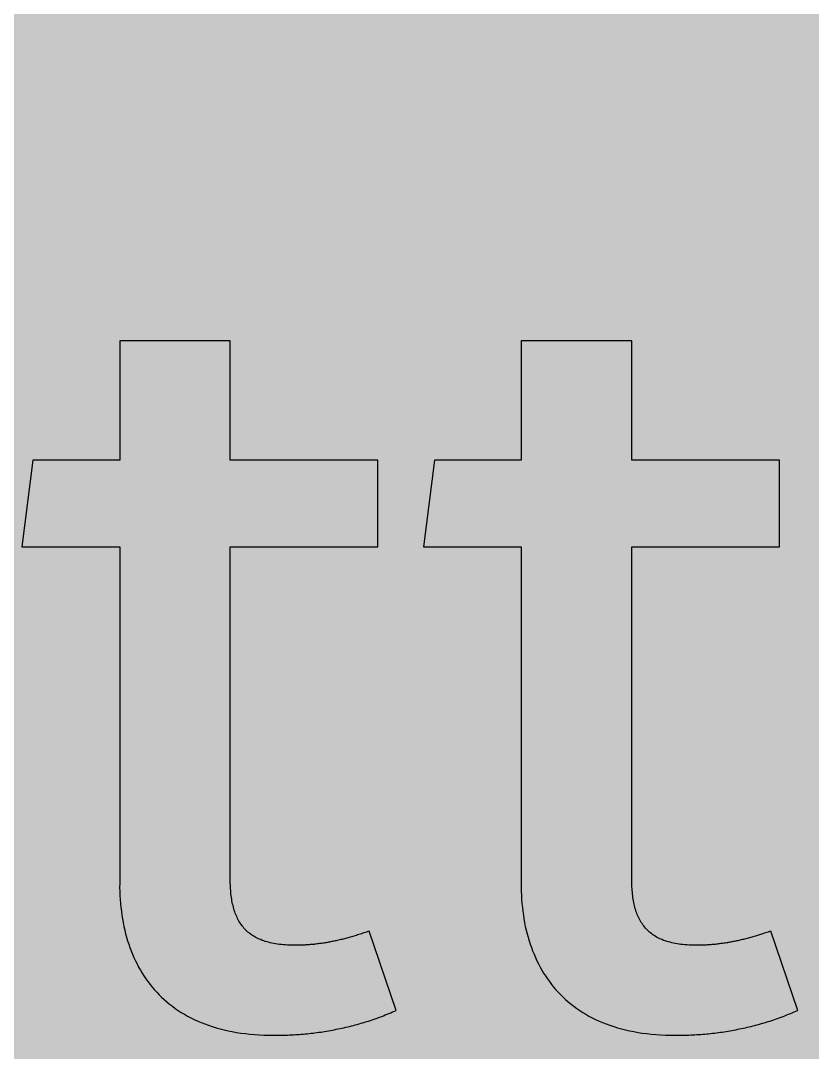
# Model space of a CAD drawing. Header units: millimetres. Extents: x 0 to 212, y 0 to 212.
# Drawn here: x 135.84 to 156.43, y 17.67 to 44.5 of the extents above; entities that cross this region are included whole.
import ezdxf

# ---------------------------------------------------------------- set-up
doc = ezdxf.new("R2010")
doc.units = ezdxf.units.MM

msp = doc.modelspace()

# ---------------------------------------------------------------- hatches: boundary and pattern name
for color, points in [(254, [(14.1633, 0.0536), (13.9878, 0.0533), (13.8125, 0.0559), (13.6373, 0.061), (13.462, 0.0686), (13.2893, 0.0787), (13.114, 0.0914), (12.9413, 0.1041), (12.7686, 0.1219), (12.5959, 0.1397), (12.4231, 0.16), (12.2504, 0.1829), (12.0777, 0.2057), (11.9075, 0.2337), (11.7373, 0.2616), (11.5672, 0.2921), (11.397, 0.3251), (11.2268, 0.3607), (11.0592, 0.3988), (10.8915, 0.4369), (10.7239, 0.4775), (10.5562, 0.5207), (10.3886, 0.5664), (10.2235, 0.6121), (10.0584, 0.6629), (9.8933, 0.7137), (9.7307, 0.7671), (9.5682, 0.8204), (9.4056, 0.8788), (9.2431, 0.9373), (9.083, 0.9982), (8.923, 1.0617), (8.763, 1.1252), (8.6055, 1.1938), (8.4455, 1.2624), (8.2906, 1.331), (8.1331, 1.4046), (7.9781, 1.4783), (7.8232, 1.5545), (7.6708, 1.6332), (7.5184, 1.7145), (7.366, 1.7958), (7.2161, 1.8796), (7.0663, 1.966), (6.919, 2.0523), (6.7716, 2.1438), (6.6243, 2.2352), (6.4795, 2.3266), (6.3348, 2.4232), (6.19, 2.5197), (6.0477, 2.6187), (5.908, 2.7178), (5.7683, 2.8194), (5.6286, 2.9235), (5.4915, 3.0302), (5.3543, 3.1369), (5.2197, 3.2461), (5.0851, 3.3579), (4.953, 3.4722), (4.8209, 3.5865), (4.6914, 3.7033), (4.5644, 3.8202), (4.4348, 3.9395), (4.3104, 4.0615), (4.1859, 4.1859), (4.0615, 4.3104), (3.9395, 4.4348), (3.8202, 4.5618), (3.7033, 4.6914), (3.5865, 4.8209), (3.4722, 4.953), (3.3579, 5.0851), (3.2487, 5.2197), (3.1369, 5.3543), (3.0302, 5.4915), (2.9235, 5.6286), (2.8194, 5.7683), (2.7178, 5.908), (2.6187, 6.0477), (2.5197, 6.19), (2.4232, 6.3348), (2.3266, 6.477), (2.2352, 6.6243), (2.1438, 6.7691), (2.0523, 6.9164), (1.966, 7.0663), (1.8796, 7.2161), (1.7958, 7.366), (1.7145, 7.5184), (1.6332, 7.6708), (1.5545, 7.8232), (1.4783, 7.9781), (1.4046, 8.1331), (1.331, 8.2906), (1.2598, 8.4455), (1.1913, 8.603), (1.1252, 8.763), (1.0592, 8.923), (0.9982, 9.083), (0.9373, 9.2431), (0.8763, 9.4056), (0.8204, 9.5682), (0.7645, 9.7307), (0.7112, 9.8933), (0.6604, 10.0584), (0.6121, 10.2235), (0.5639, 10.3911), (0.5207, 10.5562), (0.4775, 10.7239), (0.4343, 10.8915), (0.3962, 11.0592), (0.3607, 11.2268), (0.3251, 11.397), (0.2921, 11.5672), (0.2616, 11.7373), (0.2311, 11.9075), (0.2057, 12.0802), (0.1803, 12.2504), (0.1575, 12.4231), (0.1372, 12.5959), (0.1194, 12.7686), (0.1041, 12.9413), (0.0889, 13.1166), (0.0787, 13.2893), (0.0686, 13.4645), (0.061, 13.6373), (0.0559, 13.8125), (0.0508, 13.9878), (0.0508, 14.163), (0.0522, 197.6092), (0.0508, 197.7822), (0.0559, 197.9574), (0.061, 198.1327), (0.0686, 198.308), (0.0787, 198.4807), (0.0889, 198.6559), (0.1041, 198.8287), (0.1194, 199.0014), (0.1372, 199.1741), (0.1575, 199.3468), (0.1803, 199.5195), (0.2057, 199.6923), (0.2311, 199.8624), (0.2616, 200.0326), (0.2921, 200.2028), (0.3251, 200.373), (0.3607, 200.5432), (0.3962, 200.7108), (0.4343, 200.8784), (0.4775, 201.0461), (0.5207, 201.2137), (0.5639, 201.3814), (0.6121, 201.5465), (0.6604, 201.7116), (0.7112, 201.8767), (0.7645, 202.0392), (0.8204, 202.2018), (0.8763, 202.3643), (0.9373, 202.5269), (0.9982, 202.6869), (1.0592, 202.8469), (1.1252, 203.007), (1.1913, 203.1644), (1.2598, 203.3245), (1.331, 203.4794), (1.4046, 203.6369), (1.4783, 203.7918), (1.5545, 203.9468), (1.6332, 204.0992), (1.7145, 204.2516), (1.7958, 204.404), (1.8796, 204.5538), (1.966, 204.7037), (2.0523, 204.851), (2.1438, 204.9983), (2.2352, 205.1456), (2.3266, 205.2904), (2.4232, 205.4352), (2.5197, 205.58), (2.6187, 205.7222), (2.7178, 205.8619), (2.8194, 206.0016), (2.9235, 206.1413), (3.0302, 206.2785), (3.1369, 206.4156), (3.2487, 206.5503), (3.3579, 206.6849), (3.4722, 206.817), (3.5865, 206.949), (3.7033, 207.0786), (3.8202, 207.2056), (3.9395, 207.3351), (4.0615, 207.4596), (4.1859, 207.584), (4.3104, 207.7085), (4.4348, 207.8304), (4.5644, 207.9498), (4.6914, 208.0666), (4.8209, 208.1835), (4.953, 208.2978), (5.0851, 208.4121), (5.2197, 208.5213), (5.3543, 208.6331), (5.4915, 208.7397), (5.6286, 208.8464), (5.7683, 208.9506), (5.908, 209.0522), (6.0477, 209.1512), (6.19, 209.2503), (6.3348, 209.3468), (6.4795, 209.4433), (6.6243, 209.5348), (6.7716, 209.6262), (6.919, 209.7176), (7.0663, 209.804), (7.2161, 209.8904), (7.366, 209.9742), (7.5184, 210.0555), (7.6708, 210.1367), (7.8232, 210.2155), (7.9781, 210.2917), (8.1331, 210.3653), (8.2906, 210.439), (8.4455, 210.5101), (8.6055, 210.5787), (8.763, 210.6447), (8.923, 210.7108), (9.083, 210.7717), (9.2431, 210.8327), (9.4056, 210.8937), (9.5682, 210.9495), (9.7307, 211.0054), (9.8933, 211.0588), (10.0584, 211.1096), (10.2235, 211.1578), (10.3886, 211.2061), (10.5562, 211.2493), (10.7239, 211.2924), (10.8915, 211.3356), (11.0592, 211.3737), (11.2268, 211.4093), (11.397, 211.4448), (11.5672, 211.4779), (11.7373, 211.5083), (11.9075, 211.5388), (12.0777, 211.5642), (12.2504, 211.5896), (12.4231, 211.6125), (12.5959, 211.6328), (12.7686, 211.6506), (12.9413, 211.6658), (13.114, 211.6811), (13.2893, 211.6912), (13.462, 211.7014), (13.6373, 211.709), (13.8125, 211.7141), (13.9878, 211.7192), (14.163, 211.7192), (197.6078, 211.7203), (197.7822, 211.7192), (197.9574, 211.7141), (198.1327, 211.709), (198.3054, 211.7014), (198.4807, 211.6912), (198.6534, 211.6811), (198.8287, 211.6658), (199.0014, 211.6506), (199.1741, 211.6328), (199.3468, 211.6125), (199.5195, 211.5896), (199.6897, 211.5642), (199.8624, 211.5388), (200.0326, 211.5083), (200.2028, 211.4779), (200.373, 211.4448), (200.5432, 211.4093), (200.7108, 211.3737), (200.8784, 211.3356), (201.0461, 211.2924), (201.2137, 211.2493), (201.3788, 211.2061), (201.5465, 211.1578), (201.7116, 211.1096), (201.8767, 211.0588), (202.0392, 211.0054), (202.2018, 210.9495), (202.3643, 210.8937), (202.5269, 210.8327), (202.6869, 210.7717), (202.8469, 210.7108), (203.007, 210.6447), (203.167, 210.5787), (203.3245, 210.5101), (203.4794, 210.439), (203.6369, 210.3653), (203.7918, 210.2917), (203.9468, 210.2155), (204.0992, 210.1367), (204.2516, 210.0555), (204.404, 209.9742), (204.5538, 209.8904), (204.7037, 209.804), (204.8535, 209.7176), (205.0009, 209.6262), (205.1456, 209.5348), (205.293, 209.4433), (205.4352, 209.3468), (205.58, 209.2503), (205.7222, 209.1512), (205.8619, 209.0522), (206.0016, 208.9506), (206.1413, 208.8464), (206.2785, 208.7397), (206.4156, 208.6331), (206.5503, 208.5213), (206.6849, 208.4121), (206.817, 208.2978), (206.949, 208.1835), (207.0786, 208.0666), (207.2081, 207.9498), (207.3351, 207.8304), (207.4596, 207.7085), (207.584, 207.584), (207.7085, 207.4596), (207.8304, 207.3351), (207.9498, 207.2056), (208.0666, 207.0786), (208.1835, 206.949), (208.2978, 206.817), (208.4121, 206.6849), (208.5238, 206.5503), (208.6331, 206.4156), (208.7397, 206.2785), (208.8464, 206.1413), (208.9506, 206.0016), (209.0522, 205.8619), (209.1512, 205.7222), (209.2503, 205.58), (209.3468, 205.4352), (209.4433, 205.2904), (209.5348, 205.1456), (209.6262, 204.9983), (209.7176, 204.851), (209.804, 204.7037), (209.8904, 204.5538), (209.9742, 204.404), (210.0555, 204.2516), (210.1367, 204.0992), (210.2155, 203.9468), (210.2917, 203.7918), (210.3653, 203.6369), (210.439, 203.4794), (210.5076, 203.3245), (210.5762, 203.1644), (210.6447, 203.007), (210.7082, 202.8469), (210.7717, 202.6869), (210.8327, 202.5269), (210.8911, 202.3643), (210.9495, 202.2018), (211.0029, 202.0392), (211.0562, 201.8767), (211.107, 201.7116), (211.1578, 201.5465), (211.2035, 201.3814), (211.2493, 201.2137), (211.2924, 201.0461), (211.3331, 200.8784), (211.3712, 200.7108), (211.4093, 200.5432), (211.4448, 200.373), (211.4779, 200.2028), (211.5083, 200.0326), (211.5363, 199.8624), (211.5642, 199.6923), (211.5871, 199.5195), (211.6099, 199.3468), (211.6303, 199.1741), (211.648, 199.0014), (211.6658, 198.8287), (211.6785, 198.6559), (211.6912, 198.4807), (211.7014, 198.308), (211.709, 198.1327), (211.7141, 197.9574), (211.7166, 197.7822), (211.7166, 197.6069), (211.7189, 14.1647), (211.7166, 13.9878), (211.7141, 13.8125), (211.709, 13.6373), (211.7014, 13.4645), (211.6912, 13.2893), (211.6785, 13.1166), (211.6658, 12.9413), (211.648, 12.7686), (211.6303, 12.5959), (211.6099, 12.4231), (211.5871, 12.2504), (211.5642, 12.0802), (211.5363, 11.9075), (211.5083, 11.7373), (211.4779, 11.5672), (211.4448, 11.397), (211.4093, 11.2268), (211.3712, 11.0592), (211.3331, 10.8915), (211.2924, 10.7239), (211.2493, 10.5562), (211.2035, 10.3911), (211.1578, 10.2235), (211.107, 10.0584), (211.0562, 9.8933), (211.0029, 9.7307), (210.9495, 9.5682), (210.8911, 9.4056), (210.8327, 9.2431), (210.7717, 9.083), (210.7082, 8.923), (210.6447, 8.763), (210.5762, 8.603), (210.5076, 8.4455), (210.439, 8.2906), (210.3653, 8.1331), (210.2917, 7.9781), (210.2155, 7.8232), (210.1367, 7.6708), (210.0555, 7.5184), (209.9742, 7.366), (209.8904, 7.2161), (209.804, 7.0663), (209.7176, 6.9164), (209.6262, 6.7691), (209.5348, 6.6243), (209.4433, 6.477), (209.3468, 6.3348), (209.2503, 6.19), (209.1512, 6.0477), (209.0522, 5.908), (208.9506, 5.7683), (208.8464, 5.6286), (208.7397, 5.4915), (208.6331, 5.3543), (208.5238, 5.2197), (208.4121, 5.0851), (208.2978, 4.953), (208.1835, 4.8209), (208.0666, 4.6914), (207.9498, 4.5618), (207.8304, 4.4348), (207.7085, 4.3104), (207.584, 4.1859), (207.4596, 4.0615), (207.3351, 3.9395), (207.2081, 3.8202), (207.0786, 3.7033), (206.949, 3.5865), (206.817, 3.4722), (206.6849, 3.3579), (206.5503, 3.2461), (206.4156, 3.1369), (206.2785, 3.0302), (206.1413, 2.9235), (206.0016, 2.8194), (205.8619, 2.7178), (205.7222, 2.6187), (205.58, 2.5197), (205.4352, 2.4232), (205.293, 2.3266), (205.1456, 2.2352), (205.0009, 2.1438), (204.8535, 2.0523), (204.7037, 1.966), (204.5538, 1.8796), (204.404, 1.7958), (204.2516, 1.7145), (204.0992, 1.6332), (203.9468, 1.5545), (203.7918, 1.4783), (203.6369, 1.4046), (203.4794, 1.331), (203.3245, 1.2624), (203.167, 1.1938), (203.007, 1.1252), (202.8469, 1.0617), (202.6869, 0.9982), (202.5269, 0.9373), (202.3643, 0.8788), (202.2018, 0.8204), (202.0392, 0.7671), (201.8767, 0.7137), (201.7116, 0.6629), (201.5465, 0.6121), (201.3788, 0.5664), (201.2137, 0.5207), (201.0461, 0.4775), (200.8784, 0.4369), (200.7108, 0.3988), (200.5432, 0.3607), (200.373, 0.3251), (200.2028, 0.2921), (200.0326, 0.2616), (199.8624, 0.2337), (199.6897, 0.2057), (199.5195, 0.1829), (199.3468, 0.16), (199.1741, 0.1397), (199.0014, 0.1219), (198.8287, 0.1041), (198.6534, 0.0914), (198.4807, 0.0787), (198.3054, 0.0686), (198.1327, 0.061), (197.9574, 0.0559), (197.7822, 0.0533), (197.6069, 0.0533)]), (59, [(138.4131, 22.0662), (138.4122, 21.9583), (138.4148, 21.8516), (138.4198, 21.7475), (138.4275, 21.6433), (138.4351, 21.5417), (138.4452, 21.4401), (138.4579, 21.3385), (138.4706, 21.2395), (138.4859, 21.1404), (138.5037, 21.0439), (138.524, 20.9474), (138.5443, 20.8509), (138.5672, 20.7569), (138.5926, 20.6654), (138.6205, 20.574), (138.6484, 20.4826), (138.6789, 20.3937), (138.7119, 20.3073), (138.7475, 20.2209), (138.7831, 20.1346), (138.8237, 20.0533), (138.8643, 19.9695), (138.905, 19.8907), (138.9507, 19.8095), (138.9964, 19.7333), (139.0447, 19.6571), (139.0955, 19.5809), (139.1488, 19.5097), (139.2022, 19.4361), (139.258, 19.3675), (139.319, 19.2989), (139.3774, 19.2329), (139.4409, 19.1668), (139.5044, 19.1033), (139.573, 19.0424), (139.6416, 18.984), (139.7102, 18.9255), (139.7838, 18.8697), (139.86, 18.8138), (139.9362, 18.7604), (140.015, 18.7096), (140.0962, 18.6614), (140.1801, 18.6157), (140.2639, 18.5699), (140.3502, 18.5268), (140.4417, 18.4861), (140.5331, 18.448), (140.6271, 18.4099), (140.7211, 18.3744), (140.8201, 18.3413), (140.9192, 18.3109), (141.0233, 18.2829), (141.1275, 18.2575), (141.2342, 18.2321), (141.3408, 18.2093), (141.4526, 18.1915), (141.5669, 18.1737), (141.6812, 18.1585), (141.798, 18.1432), (141.9174, 18.1331), (142.0393, 18.1254), (142.1638, 18.1178), (142.2908, 18.1153), (142.4178, 18.1153), (142.4711, 18.1153), (142.5219, 18.1153), (142.5727, 18.1153), (142.6261, 18.1153), (142.6769, 18.1178), (142.7277, 18.1204), (142.7785, 18.1204), (142.8293, 18.1229), (142.8801, 18.1254), (142.9334, 18.128), (142.9842, 18.1331), (143.035, 18.1356), (143.0858, 18.1381), (143.1366, 18.1432), (143.1874, 18.1483), (143.2382, 18.1508), (143.289, 18.1559), (143.3398, 18.161), (143.3906, 18.1686), (143.4414, 18.1737), (143.4922, 18.1788), (143.543, 18.1864), (143.5938, 18.194), (143.6446, 18.1991), (143.6929, 18.2067), (143.7437, 18.2169), (143.7945, 18.2245), (143.8453, 18.2321), (143.8935, 18.2397), (143.9443, 18.2499), (143.9951, 18.2601), (144.0459, 18.2702), (144.0942, 18.2804), (144.145, 18.2905), (144.1933, 18.3007), (144.2441, 18.3109), (144.2949, 18.3236), (144.3431, 18.3337), (144.3939, 18.3464), (144.4422, 18.3591), (144.493, 18.3718), (144.5412, 18.3845), (144.5895, 18.3998), (144.6403, 18.4125), (144.6886, 18.4277), (144.7368, 18.4404), (144.7876, 18.4556), (144.8359, 18.4709), (144.8841, 18.4861), (144.9324, 18.5014), (144.9832, 18.5191), (145.0315, 18.5344), (145.0797, 18.5522), (145.128, 18.5699), (145.1762, 18.5877), (145.2245, 18.6055), (145.2728, 18.6233), (145.321, 18.6436), (145.3693, 18.6614), (145.4175, 18.6817), (145.4658, 18.702), (145.5115, 18.7223), (145.5598, 18.7427), (145.608, 18.763), (144.9035, 20.8245), (144.8689, 20.8102), (144.8333, 20.8001), (144.8003, 20.7874), (144.7673, 20.7772), (144.7343, 20.767), (144.7013, 20.7543), (144.6682, 20.7442), (144.6352, 20.734), (144.6022, 20.7239), (144.5692, 20.7137), (144.5387, 20.7035), (144.5057, 20.6959), (144.4752, 20.6858), (144.4422, 20.6756), (144.4117, 20.668), (144.3787, 20.6578), (144.3482, 20.6502), (144.3177, 20.6426), (144.2872, 20.6324), (144.2568, 20.6248), (144.2263, 20.6172), (144.1958, 20.6096), (144.1653, 20.6019), (144.1348, 20.5943), (144.1044, 20.5892), (144.0739, 20.5816), (144.0459, 20.574), (144.0155, 20.5689), (143.985, 20.5613), (143.957, 20.5562), (143.9266, 20.5511), (143.8961, 20.5435), (143.8681, 20.5384), (143.8377, 20.5334), (143.8097, 20.5283), (143.7792, 20.5232), (143.7513, 20.5181), (143.7208, 20.513), (143.6929, 20.5105), (143.6624, 20.5054), (143.6345, 20.5003), (143.604, 20.4978), (143.576, 20.4927), (143.5456, 20.4902), (143.5176, 20.4876), (143.4871, 20.4851), (143.4592, 20.48), (143.4287, 20.4775), (143.4008, 20.4749), (143.3703, 20.4724), (143.3424, 20.4699), (143.3119, 20.4699), (143.2839, 20.4673), (143.2535, 20.4648), (143.2255, 20.4622), (143.195, 20.4622), (143.1646, 20.4597), (143.1366, 20.4597), (143.1061, 20.4597), (143.0757, 20.4572), (143.0452, 20.4572), (143.0147, 20.4572), (142.9842, 20.4572), (142.9537, 20.4572), (142.8953, 20.4572), (142.8394, 20.4597), (142.781, 20.4597), (142.7277, 20.4648), (142.6718, 20.4673), (142.621, 20.4724), (142.5677, 20.4775), (142.5194, 20.4851), (142.4686, 20.4927), (142.4229, 20.5003), (142.3746, 20.5105), (142.3289, 20.5207), (142.2857, 20.5334), (142.2425, 20.5435), (142.1994, 20.5562), (142.1587, 20.5715), (142.1181, 20.5842), (142.08, 20.6019), (142.0419, 20.6172), (142.0063, 20.635), (141.9708, 20.6527), (141.9352, 20.6705), (141.9022, 20.6908), (141.8692, 20.7112), (141.8387, 20.7315), (141.8082, 20.7543), (141.7777, 20.7772), (141.7498, 20.8001), (141.7218, 20.8255), (141.6964, 20.8509), (141.671, 20.8763), (141.6456, 20.9042), (141.6228, 20.9321), (141.5999, 20.9601), (141.5771, 20.9906), (141.5567, 21.021), (141.5364, 21.0515), (141.5161, 21.0845), (141.4983, 21.115), (141.4805, 21.1506), (141.4653, 21.1836), (141.4475, 21.2192), (141.4348, 21.2547), (141.4196, 21.2903), (141.4069, 21.3284), (141.3942, 21.3665), (141.3815, 21.4046), (141.3713, 21.4452), (141.3612, 21.4859), (141.351, 21.5265), (141.3408, 21.5671), (141.3332, 21.6103), (141.3256, 21.6535), (141.3205, 21.6967), (141.3129, 21.7424), (141.3078, 21.7881), (141.3027, 21.8338), (141.3002, 21.8821), (141.2977, 21.9278), (141.2926, 21.9761), (141.2926, 22.0269), (141.29, 22.0751), (141.29, 22.1259), (141.29, 22.1767), (141.2903, 30.8155), (145.1296, 30.8155), (145.1296, 33.0726), (141.2903, 33.0726), (141.2903, 36.1774), (138.4131, 36.1774), (138.4131, 33.0726), (136.1542, 33.0726), (135.8717, 30.8155), (138.4131, 30.8155)]), (59, [(148.8542, 22.0662), (148.8542, 21.9583), (148.8567, 21.8516), (148.8618, 21.7475), (148.8669, 21.6433), (148.877, 21.5417), (148.8872, 21.4401), (148.8973, 21.3385), (148.9126, 21.2395), (148.9278, 21.1404), (148.9456, 21.0439), (148.9634, 20.9474), (148.9862, 20.8509), (149.0091, 20.7569), (149.0345, 20.6654), (149.0624, 20.574), (149.0904, 20.4826), (149.1209, 20.3937), (149.1539, 20.3073), (149.1894, 20.2209), (149.225, 20.1346), (149.2631, 20.0533), (149.3037, 19.9695), (149.3469, 19.8907), (149.3926, 19.8095), (149.4384, 19.7333), (149.4866, 19.6571), (149.5374, 19.5809), (149.5908, 19.5097), (149.6441, 19.4361), (149.7, 19.3675), (149.7584, 19.2989), (149.8194, 19.2329), (149.8829, 19.1668), (149.9464, 19.1033), (150.0124, 19.0424), (150.081, 18.984), (150.1521, 18.9255), (150.2258, 18.8697), (150.2994, 18.8138), (150.3782, 18.7604), (150.4569, 18.7096), (150.5382, 18.6614), (150.6195, 18.6157), (150.7058, 18.5699), (150.7922, 18.5268), (150.8811, 18.4861), (150.9751, 18.448), (151.0665, 18.4099), (151.163, 18.3744), (151.2621, 18.3413), (151.3611, 18.3109), (151.4627, 18.2829), (151.5669, 18.2575), (151.6736, 18.2321), (151.7828, 18.2093), (151.8945, 18.1915), (152.0063, 18.1737), (152.1231, 18.1585), (152.24, 18.1432), (152.3594, 18.1331), (152.4813, 18.1254), (152.6057, 18.1178), (152.7327, 18.1153), (152.8597, 18.1153), (152.9131, 18.1153), (152.9639, 18.1153), (153.0147, 18.1153), (153.0655, 18.1153), (153.1188, 18.1178), (153.1696, 18.1204), (153.2204, 18.1204), (153.2712, 18.1229), (153.322, 18.1254), (153.3754, 18.128), (153.4262, 18.1331), (153.477, 18.1356), (153.5278, 18.1381), (153.5786, 18.1432), (153.6294, 18.1483), (153.6802, 18.1508), (153.731, 18.1559), (153.7818, 18.161), (153.8326, 18.1686), (153.8834, 18.1737), (153.9342, 18.1788), (153.985, 18.1864), (154.0358, 18.194), (154.0866, 18.1991), (154.1348, 18.2067), (154.1856, 18.2169), (154.2364, 18.2245), (154.2872, 18.2321), (154.338, 18.2397), (154.3863, 18.2499), (154.4371, 18.2601), (154.4879, 18.2702), (154.5361, 18.2804), (154.5869, 18.2905), (154.6377, 18.3007), (154.686, 18.3109), (154.7368, 18.3236), (154.7851, 18.3337), (154.8359, 18.3464), (154.8841, 18.3591), (154.9349, 18.3718), (154.9832, 18.3845), (155.0314, 18.3998), (155.0822, 18.4125), (155.1305, 18.4277), (155.1813, 18.4404), (155.2296, 18.4556), (155.2778, 18.4709), (155.3261, 18.4861), (155.3769, 18.5014), (155.4251, 18.5191), (155.4734, 18.5344), (155.5217, 18.5522), (155.5699, 18.5699), (155.6182, 18.5877), (155.6664, 18.6055), (155.7147, 18.6233), (155.763, 18.6436), (155.8112, 18.6614), (155.8595, 18.6817), (155.9077, 18.702), (155.956, 18.7223), (156.0017, 18.7427), (156.05, 18.763), (155.3464, 20.8245), (155.3108, 20.8102), (155.2778, 20.8001), (155.2423, 20.7874), (155.2092, 20.7772), (155.1762, 20.767), (155.1432, 20.7543), (155.1102, 20.7442), (155.0772, 20.734), (155.0441, 20.7239), (155.0111, 20.7137), (154.9806, 20.7035), (154.9476, 20.6959), (154.9171, 20.6858), (154.8841, 20.6756), (154.8536, 20.668), (154.8232, 20.6578), (154.7901, 20.6502), (154.7597, 20.6426), (154.7292, 20.6324), (154.6987, 20.6248), (154.6682, 20.6172), (154.6377, 20.6096), (154.6073, 20.6019), (154.5768, 20.5943), (154.5463, 20.5892), (154.5184, 20.5816), (154.4879, 20.574), (154.4574, 20.5689), (154.4269, 20.5613), (154.399, 20.5562), (154.3685, 20.5511), (154.338, 20.5435), (154.3101, 20.5384), (154.2796, 20.5334), (154.2517, 20.5283), (154.2212, 20.5232), (154.1932, 20.5181), (154.1628, 20.513), (154.1348, 20.5105), (154.1043, 20.5054), (154.0764, 20.5003), (154.0459, 20.4978), (154.018, 20.4927), (153.9875, 20.4902), (153.9596, 20.4876), (153.9316, 20.4851), (153.9011, 20.48), (153.8732, 20.4775), (153.8427, 20.4749), (153.8148, 20.4724), (153.7843, 20.4699), (153.7538, 20.4699), (153.7259, 20.4673), (153.6954, 20.4648), (153.6675, 20.4622), (153.637, 20.4622), (153.6065, 20.4597), (153.576, 20.4597), (153.5481, 20.4597), (153.5176, 20.4572), (153.4871, 20.4572), (153.4566, 20.4572), (153.4262, 20.4572), (153.3957, 20.4572), (153.3373, 20.4572), (153.2788, 20.4597), (153.223, 20.4597), (153.1696, 20.4648), (153.1137, 20.4673), (153.0629, 20.4724), (153.0096, 20.4775), (152.9613, 20.4851), (152.9105, 20.4927), (152.8648, 20.5003), (152.8166, 20.5105), (152.7708, 20.5207), (152.7277, 20.5334), (152.6845, 20.5435), (152.6413, 20.5562), (152.6007, 20.5715), (152.56, 20.5842), (152.5219, 20.6019), (152.4838, 20.6172), (152.4483, 20.635), (152.4127, 20.6527), (152.3771, 20.6705), (152.3441, 20.6908), (152.3111, 20.7112), (152.2806, 20.7315), (152.2501, 20.7543), (152.2197, 20.7772), (152.1917, 20.8001), (152.1638, 20.8255), (152.1384, 20.8509), (152.113, 20.8763), (152.0876, 20.9042), (152.0647, 20.9321), (152.0419, 20.9601), (152.019, 20.9906), (151.9987, 21.021), (151.9784, 21.0515), (151.9606, 21.0845), (151.9403, 21.115), (151.9225, 21.1506), (151.9072, 21.1836), (151.892, 21.2192), (151.8768, 21.2547), (151.8615, 21.2903), (151.8488, 21.3284), (151.8361, 21.3665), (151.8234, 21.4046), (151.8133, 21.4452), (151.8031, 21.4859), (151.7929, 21.5265), (151.7853, 21.5671), (151.7777, 21.6103), (151.7701, 21.6535), (151.7625, 21.6967), (151.7574, 21.7424), (151.7523, 21.7881), (151.7472, 21.8338), (151.7421, 21.8821), (151.7396, 21.9278), (151.7371, 21.9761), (151.7345, 22.0269), (151.732, 22.0751), (151.732, 22.1259), (151.732, 22.1767), (151.7329, 30.8155), (155.5722, 30.8155), (155.5722, 33.0726), (151.7329, 33.0726), (151.7329, 36.1774), (148.8542, 36.1774), (148.8542, 33.0726), (146.5972, 33.0726), (146.3146, 30.8155), (148.8542, 30.8155)])]:
    msp.add_hatch(color=color).paths.add_polyline_path(points)

# ---------------------------------------------------------------- linework, layer by layer
at = {"color": 59}
for points in [[(138.4131, 22.0662), (138.4122, 21.9583), (138.4148, 21.8516), (138.4198, 21.7475), (138.4275, 21.6433), (138.4351, 21.5417), (138.4452, 21.4401), (138.4579, 21.3385), (138.4706, 21.2395), (138.4859, 21.1404), (138.5037, 21.0439), (138.524, 20.9474), (138.5443, 20.8509), (138.5672, 20.7569), (138.5926, 20.6654), (138.6205, 20.574), (138.6484, 20.4826), (138.6789, 20.3937), (138.7119, 20.3073), (138.7475, 20.2209), (138.7831, 20.1346), (138.8237, 20.0533), (138.8643, 19.9695), (138.905, 19.8907), (138.9507, 19.8095), (138.9964, 19.7333), (139.0447, 19.6571), (139.0955, 19.5809), (139.1488, 19.5097), (139.2022, 19.4361), (139.258, 19.3675), (139.319, 19.2989), (139.3774, 19.2329), (139.4409, 19.1668), (139.5044, 19.1033), (139.573, 19.0424), (139.6416, 18.984), (139.7102, 18.9255), (139.7838, 18.8697), (139.86, 18.8138), (139.9362, 18.7604), (140.015, 18.7096), (140.0962, 18.6614), (140.1801, 18.6157), (140.2639, 18.5699), (140.3502, 18.5268), (140.4417, 18.4861), (140.5331, 18.448), (140.6271, 18.4099), (140.7211, 18.3744), (140.8201, 18.3413), (140.9192, 18.3109), (141.0233, 18.2829), (141.1275, 18.2575), (141.2342, 18.2321), (141.3408, 18.2093), (141.4526, 18.1915), (141.5669, 18.1737), (141.6812, 18.1585), (141.798, 18.1432), (141.9174, 18.1331), (142.0393, 18.1254), (142.1638, 18.1178), (142.2908, 18.1153), (142.4178, 18.1153), (142.4711, 18.1153), (142.5219, 18.1153), (142.5727, 18.1153), (142.6261, 18.1153), (142.6769, 18.1178), (142.7277, 18.1204), (142.7785, 18.1204), (142.8293, 18.1229), (142.8801, 18.1254), (142.9334, 18.128), (142.9842, 18.1331), (143.035, 18.1356), (143.0858, 18.1381), (143.1366, 18.1432), (143.1874, 18.1483), (143.2382, 18.1508), (143.289, 18.1559), (143.3398, 18.161), (143.3906, 18.1686), (143.4414, 18.1737), (143.4922, 18.1788), (143.543, 18.1864), (143.5938, 18.194), (143.6446, 18.1991), (143.6929, 18.2067), (143.7437, 18.2169), (143.7945, 18.2245), (143.8453, 18.2321), (143.8935, 18.2397), (143.9443, 18.2499), (143.9951, 18.2601), (144.0459, 18.2702), (144.0942, 18.2804), (144.145, 18.2905), (144.1933, 18.3007), (144.2441, 18.3109), (144.2949, 18.3236), (144.3431, 18.3337), (144.3939, 18.3464), (144.4422, 18.3591), (144.493, 18.3718), (144.5412, 18.3845), (144.5895, 18.3998), (144.6403, 18.4125), (144.6886, 18.4277), (144.7368, 18.4404), (144.7876, 18.4556), (144.8359, 18.4709), (144.8841, 18.4861), (144.9324, 18.5014), (144.9832, 18.5191), (145.0315, 18.5344), (145.0797, 18.5522), (145.128, 18.5699), (145.1762, 18.5877), (145.2245, 18.6055), (145.2728, 18.6233), (145.321, 18.6436), (145.3693, 18.6614), (145.4175, 18.6817), (145.4658, 18.702), (145.5115, 18.7223), (145.5598, 18.7427), (145.608, 18.763), (144.9035, 20.8245), (144.8689, 20.8102), (144.8333, 20.8001), (144.8003, 20.7874), (144.7673, 20.7772), (144.7343, 20.767), (144.7013, 20.7543), (144.6682, 20.7442), (144.6352, 20.734), (144.6022, 20.7239), (144.5692, 20.7137), (144.5387, 20.7035), (144.5057, 20.6959), (144.4752, 20.6858), (144.4422, 20.6756), (144.4117, 20.668), (144.3787, 20.6578), (144.3482, 20.6502), (144.3177, 20.6426), (144.2872, 20.6324), (144.2568, 20.6248), (144.2263, 20.6172), (144.1958, 20.6096), (144.1653, 20.6019), (144.1348, 20.5943), (144.1044, 20.5892), (144.0739, 20.5816), (144.0459, 20.574), (144.0155, 20.5689), (143.985, 20.5613), (143.957, 20.5562), (143.9266, 20.5511), (143.8961, 20.5435), (143.8681, 20.5384), (143.8377, 20.5334), (143.8097, 20.5283), (143.7792, 20.5232), (143.7513, 20.5181), (143.7208, 20.513), (143.6929, 20.5105), (143.6624, 20.5054), (143.6345, 20.5003), (143.604, 20.4978), (143.576, 20.4927), (143.5456, 20.4902), (143.5176, 20.4876), (143.4871, 20.4851), (143.4592, 20.48), (143.4287, 20.4775), (143.4008, 20.4749), (143.3703, 20.4724), (143.3424, 20.4699), (143.3119, 20.4699), (143.2839, 20.4673), (143.2535, 20.4648), (143.2255, 20.4622), (143.195, 20.4622), (143.1646, 20.4597), (143.1366, 20.4597), (143.1061, 20.4597), (143.0757, 20.4572), (143.0452, 20.4572), (143.0147, 20.4572), (142.9842, 20.4572), (142.9537, 20.4572), (142.8953, 20.4572), (142.8394, 20.4597), (142.781, 20.4597), (142.7277, 20.4648), (142.6718, 20.4673), (142.621, 20.4724), (142.5677, 20.4775), (142.5194, 20.4851), (142.4686, 20.4927), (142.4229, 20.5003), (142.3746, 20.5105), (142.3289, 20.5207), (142.2857, 20.5334), (142.2425, 20.5435), (142.1994, 20.5562), (142.1587, 20.5715), (142.1181, 20.5842), (142.08, 20.6019), (142.0419, 20.6172), (142.0063, 20.635), (141.9708, 20.6527), (141.9352, 20.6705), (141.9022, 20.6908), (141.8692, 20.7112), (141.8387, 20.7315), (141.8082, 20.7543), (141.7777, 20.7772), (141.7498, 20.8001), (141.7218, 20.8255), (141.6964, 20.8509), (141.671, 20.8763), (141.6456, 20.9042), (141.6228, 20.9321), (141.5999, 20.9601), (141.5771, 20.9906), (141.5567, 21.021), (141.5364, 21.0515), (141.5161, 21.0845), (141.4983, 21.115), (141.4805, 21.1506), (141.4653, 21.1836), (141.4475, 21.2192), (141.4348, 21.2547), (141.4196, 21.2903), (141.4069, 21.3284), (141.3942, 21.3665), (141.3815, 21.4046), (141.3713, 21.4452), (141.3612, 21.4859), (141.351, 21.5265), (141.3408, 21.5671), (141.3332, 21.6103), (141.3256, 21.6535), (141.3205, 21.6967), (141.3129, 21.7424), (141.3078, 21.7881), (141.3027, 21.8338), (141.3002, 21.8821), (141.2977, 21.9278), (141.2926, 21.9761), (141.2926, 22.0269), (141.29, 22.0751), (141.29, 22.1259), (141.29, 22.1767), (141.2903, 30.8155), (145.1296, 30.8155), (145.1296, 33.0726), (141.2903, 33.0726), (141.2903, 36.1774), (138.4131, 36.1774), (138.4131, 33.0726), (136.1542, 33.0726), (135.8717, 30.8155), (138.4131, 30.8155), (138.4131, 22.0662)], [(148.8542, 22.0662), (148.8542, 21.9583), (148.8567, 21.8516), (148.8618, 21.7475), (148.8669, 21.6433), (148.877, 21.5417), (148.8872, 21.4401), (148.8973, 21.3385), (148.9126, 21.2395), (148.9278, 21.1404), (148.9456, 21.0439), (148.9634, 20.9474), (148.9862, 20.8509), (149.0091, 20.7569), (149.0345, 20.6654), (149.0624, 20.574), (149.0904, 20.4826), (149.1209, 20.3937), (149.1539, 20.3073), (149.1894, 20.2209), (149.225, 20.1346), (149.2631, 20.0533), (149.3037, 19.9695), (149.3469, 19.8907), (149.3926, 19.8095), (149.4384, 19.7333), (149.4866, 19.6571), (149.5374, 19.5809), (149.5908, 19.5097), (149.6441, 19.4361), (149.7, 19.3675), (149.7584, 19.2989), (149.8194, 19.2329), (149.8829, 19.1668), (149.9464, 19.1033), (150.0124, 19.0424), (150.081, 18.984), (150.1521, 18.9255), (150.2258, 18.8697), (150.2994, 18.8138), (150.3782, 18.7604), (150.4569, 18.7096), (150.5382, 18.6614), (150.6195, 18.6157), (150.7058, 18.5699), (150.7922, 18.5268), (150.8811, 18.4861), (150.9751, 18.448), (151.0665, 18.4099), (151.163, 18.3744), (151.2621, 18.3413), (151.3611, 18.3109), (151.4627, 18.2829), (151.5669, 18.2575), (151.6736, 18.2321), (151.7828, 18.2093), (151.8945, 18.1915), (152.0063, 18.1737), (152.1231, 18.1585), (152.24, 18.1432), (152.3594, 18.1331), (152.4813, 18.1254), (152.6057, 18.1178), (152.7327, 18.1153), (152.8597, 18.1153), (152.9131, 18.1153), (152.9639, 18.1153), (153.0147, 18.1153), (153.0655, 18.1153), (153.1188, 18.1178), (153.1696, 18.1204), (153.2204, 18.1204), (153.2712, 18.1229), (153.322, 18.1254), (153.3754, 18.128), (153.4262, 18.1331), (153.477, 18.1356), (153.5278, 18.1381), (153.5786, 18.1432), (153.6294, 18.1483), (153.6802, 18.1508), (153.731, 18.1559), (153.7818, 18.161), (153.8326, 18.1686), (153.8834, 18.1737), (153.9342, 18.1788), (153.985, 18.1864), (154.0358, 18.194), (154.0866, 18.1991), (154.1348, 18.2067), (154.1856, 18.2169), (154.2364, 18.2245), (154.2872, 18.2321), (154.338, 18.2397), (154.3863, 18.2499), (154.4371, 18.2601), (154.4879, 18.2702), (154.5361, 18.2804), (154.5869, 18.2905), (154.6377, 18.3007), (154.686, 18.3109), (154.7368, 18.3236), (154.7851, 18.3337), (154.8359, 18.3464), (154.8841, 18.3591), (154.9349, 18.3718), (154.9832, 18.3845), (155.0314, 18.3998), (155.0822, 18.4125), (155.1305, 18.4277), (155.1813, 18.4404), (155.2296, 18.4556), (155.2778, 18.4709), (155.3261, 18.4861), (155.3769, 18.5014), (155.4251, 18.5191), (155.4734, 18.5344), (155.5217, 18.5522), (155.5699, 18.5699), (155.6182, 18.5877), (155.6664, 18.6055), (155.7147, 18.6233), (155.763, 18.6436), (155.8112, 18.6614), (155.8595, 18.6817), (155.9077, 18.702), (155.956, 18.7223), (156.0017, 18.7427), (156.05, 18.763), (155.3464, 20.8245), (155.3108, 20.8102), (155.2778, 20.8001), (155.2423, 20.7874), (155.2092, 20.7772), (155.1762, 20.767), (155.1432, 20.7543), (155.1102, 20.7442), (155.0772, 20.734), (155.0441, 20.7239), (155.0111, 20.7137), (154.9806, 20.7035), (154.9476, 20.6959), (154.9171, 20.6858), (154.8841, 20.6756), (154.8536, 20.668), (154.8232, 20.6578), (154.7901, 20.6502), (154.7597, 20.6426), (154.7292, 20.6324), (154.6987, 20.6248), (154.6682, 20.6172), (154.6377, 20.6096), (154.6073, 20.6019), (154.5768, 20.5943), (154.5463, 20.5892), (154.5184, 20.5816), (154.4879, 20.574), (154.4574, 20.5689), (154.4269, 20.5613), (154.399, 20.5562), (154.3685, 20.5511), (154.338, 20.5435), (154.3101, 20.5384), (154.2796, 20.5334), (154.2517, 20.5283), (154.2212, 20.5232), (154.1932, 20.5181), (154.1628, 20.513), (154.1348, 20.5105), (154.1043, 20.5054), (154.0764, 20.5003), (154.0459, 20.4978), (154.018, 20.4927), (153.9875, 20.4902), (153.9596, 20.4876), (153.9316, 20.4851), (153.9011, 20.48), (153.8732, 20.4775), (153.8427, 20.4749), (153.8148, 20.4724), (153.7843, 20.4699), (153.7538, 20.4699), (153.7259, 20.4673), (153.6954, 20.4648), (153.6675, 20.4622), (153.637, 20.4622), (153.6065, 20.4597), (153.576, 20.4597), (153.5481, 20.4597), (153.5176, 20.4572), (153.4871, 20.4572), (153.4566, 20.4572), (153.4262, 20.4572), (153.3957, 20.4572), (153.3373, 20.4572), (153.2788, 20.4597), (153.223, 20.4597), (153.1696, 20.4648), (153.1137, 20.4673), (153.0629, 20.4724), (153.0096, 20.4775), (152.9613, 20.4851), (152.9105, 20.4927), (152.8648, 20.5003), (152.8166, 20.5105), (152.7708, 20.5207), (152.7277, 20.5334), (152.6845, 20.5435), (152.6413, 20.5562), (152.6007, 20.5715), (152.56, 20.5842), (152.5219, 20.6019), (152.4838, 20.6172), (152.4483, 20.635), (152.4127, 20.6527), (152.3771, 20.6705), (152.3441, 20.6908), (152.3111, 20.7112), (152.2806, 20.7315), (152.2501, 20.7543), (152.2197, 20.7772), (152.1917, 20.8001), (152.1638, 20.8255), (152.1384, 20.8509), (152.113, 20.8763), (152.0876, 20.9042), (152.0647, 20.9321), (152.0419, 20.9601), (152.019, 20.9906), (151.9987, 21.021), (151.9784, 21.0515), (151.9606, 21.0845), (151.9403, 21.115), (151.9225, 21.1506), (151.9072, 21.1836), (151.892, 21.2192), (151.8768, 21.2547), (151.8615, 21.2903), (151.8488, 21.3284), (151.8361, 21.3665), (151.8234, 21.4046), (151.8133, 21.4452), (151.8031, 21.4859), (151.7929, 21.5265), (151.7853, 21.5671), (151.7777, 21.6103), (151.7701, 21.6535), (151.7625, 21.6967), (151.7574, 21.7424), (151.7523, 21.7881), (151.7472, 21.8338), (151.7421, 21.8821), (151.7396, 21.9278), (151.7371, 21.9761), (151.7345, 22.0269), (151.732, 22.0751), (151.732, 22.1259), (151.732, 22.1767), (151.7329, 30.8155), (155.5722, 30.8155), (155.5722, 33.0726), (151.7329, 33.0726), (151.7329, 36.1774), (148.8542, 36.1774), (148.8542, 33.0726), (146.5972, 33.0726), (146.3146, 30.8155), (148.8542, 30.8155), (148.8542, 22.0662)]]:
    msp.add_lwpolyline(points, dxfattribs=at)

doc.saveas('drawing.dxf')
